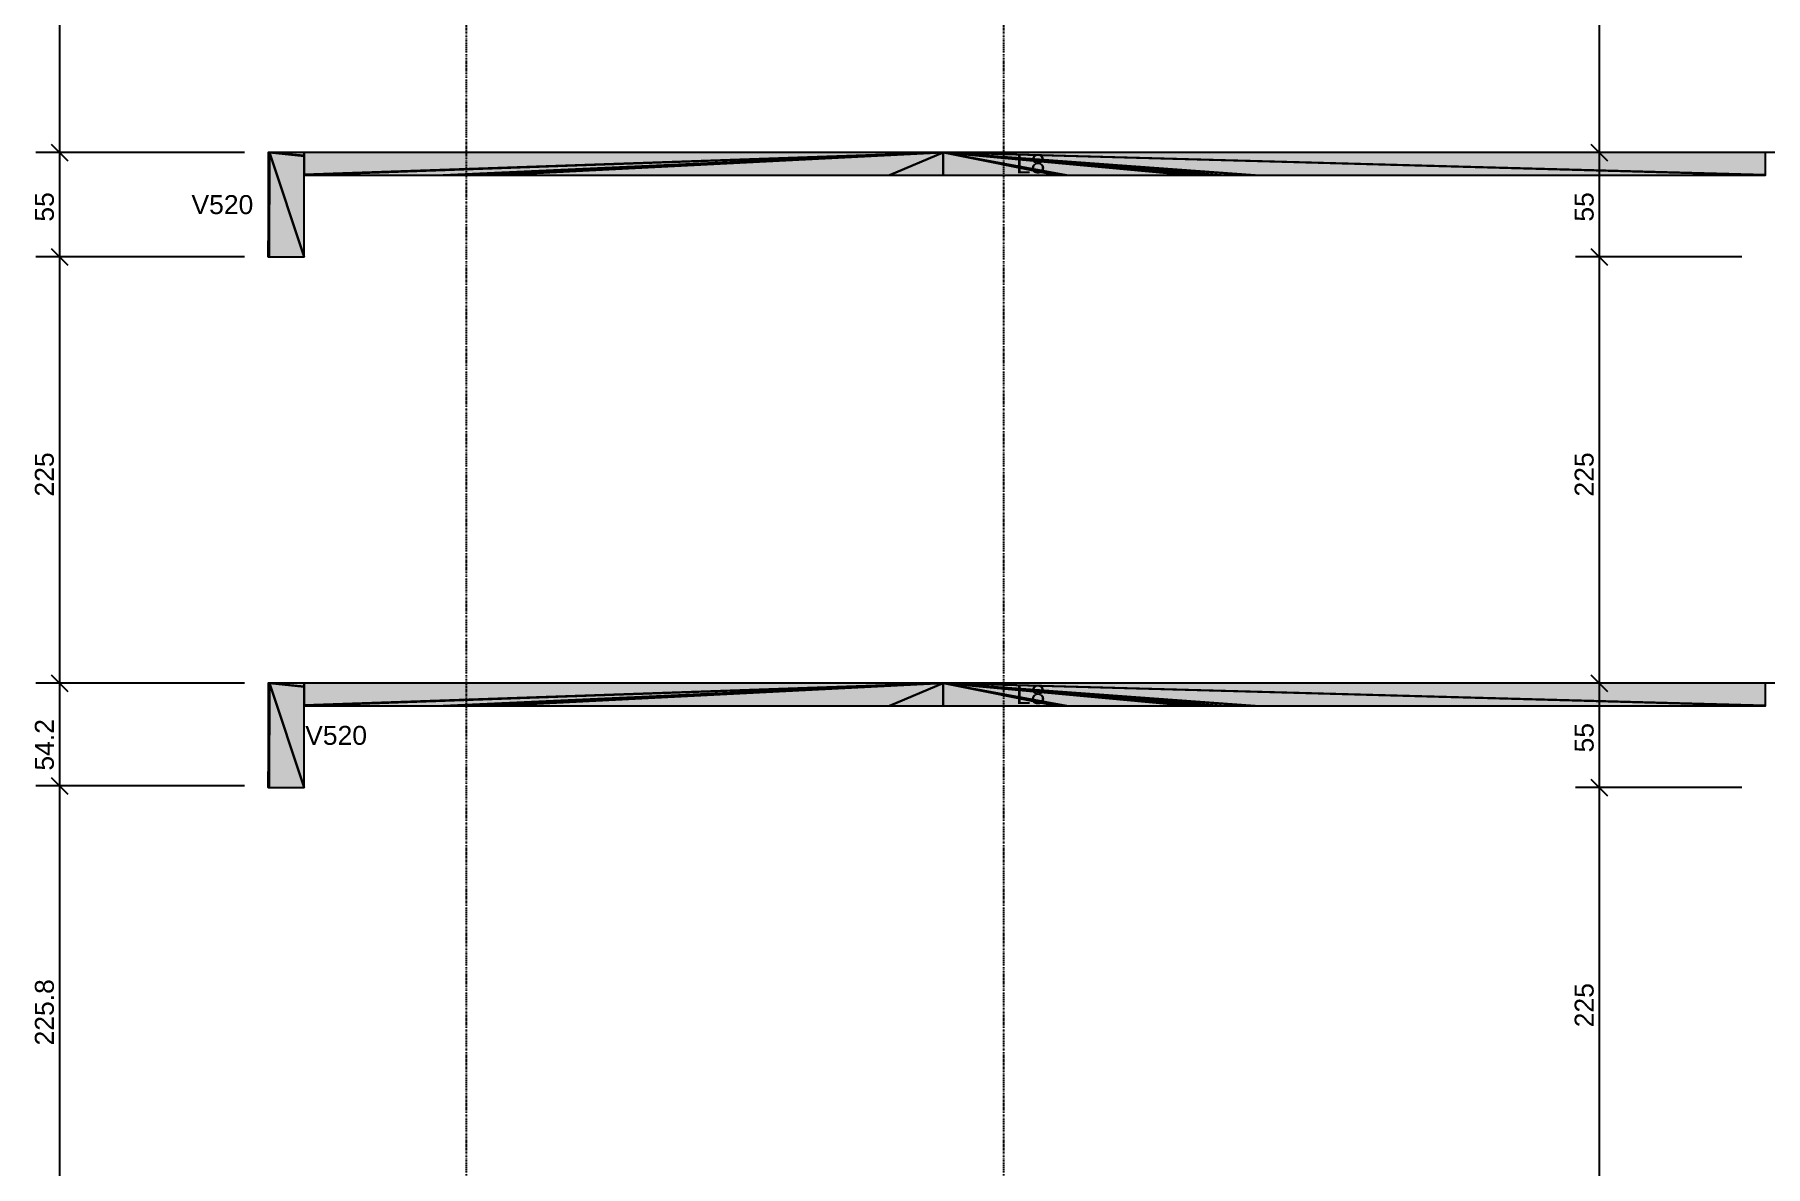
# Model space of a CAD drawing. Extents: x 37185 to 43130, y -8131 to -3926.
# Drawn here: x 38701 to 39310, y -6426 to -6028 of the extents above; entities that cross this region are included whole.
import ezdxf

# ---------------------------------------------------------------- set-up
doc = ezdxf.new("R2010")
doc.units = 0
doc.header["$MEASUREMENT"] = 0
doc.linetypes.add('ESTILO_TQS_0004', pattern=[1.12, 0.5, -0.2, 0.01, -0.2, 0.01, -0.2])
for name, color, linetype in [('52', 3, 'CONTINUOUS'), ('70', 160, 'CONTINUOUS'), ('74', 2, 'CONTINUOUS'), ('75', 9, 'CONTINUOUS'), ('96', 252, 'CONTINUOUS')]:
    doc.layers.add(name, color=color, linetype=linetype)
doc.styles.add('TQS_ARIAL', font='arial.ttf')

msp = doc.modelspace()

# ---------------------------------------------------------------- linework, layer by layer
at = {"layer": '52', "linetype": 'Continuous'}
for points in [[(40112.65, -6069.84), (40100.43, -6069.84), (40099.99, -6069.84), (39921.18, -6069.84), (39585.99, -6069.84), (39573.32, -6069.84), (39479.65, -6069.84), (39474.99, -6069.84), (39470.32, -6069.84), (39322.65, -6069.84), (39309.99, -6069.84), (39020.76, -6069.84), (38795.99, -6069.84), (38783.77, -6069.84), (38783.32, -6069.84)], [(38783.32, -6069.84), (38783.32, -6105.21), (38783.32, -6105.4), (38783.32, -6106.5)], [(38795.99, -6106.5), (38795.99, -6077.84)], [(38795.99, -6077.84), (38844.86, -6077.84), (38845.13, -6077.84), (38851.71, -6077.84), (38863.93, -6077.84), (38864, -6077.84), (39001.87, -6077.84), (39020.76, -6077.84), (39060.45, -6077.84), (39063.3, -6077.84), (39063.69, -6077.84), (39064.16, -6077.84), (39064.22, -6077.84), (39107.02, -6077.84), (39113.43, -6077.84), (39117.87, -6077.84), (39118.51, -6077.84), (39129.03, -6077.84), (39130.47, -6077.84), (39309.99, -6077.84)], [(38783.32, -6106.5), (38783.7, -6106.5), (38795.92, -6106.5), (38795.99, -6106.5)], [(40112.65, -6256.5), (40100.43, -6256.5), (40099.99, -6256.5), (39921.18, -6256.5), (39585.99, -6256.5), (39573.32, -6256.5), (39479.65, -6256.5), (39474.99, -6256.5), (39470.32, -6256.5), (39322.65, -6256.5), (39309.99, -6256.5), (39020.76, -6256.5), (38795.99, -6256.5), (38783.77, -6256.5), (38783.32, -6256.5)], [(38783.32, -6256.5), (38783.32, -6291.87), (38783.32, -6292.07), (38783.32, -6293.17)], [(38795.99, -6293.17), (38795.99, -6264.5)], [(38795.99, -6264.5), (38844.86, -6264.5), (38845.13, -6264.5), (38851.71, -6264.5), (38863.93, -6264.5), (38864, -6264.5), (39001.87, -6264.5), (39020.76, -6264.5), (39060.45, -6264.5), (39063.3, -6264.5), (39063.69, -6264.5), (39064.16, -6264.5), (39064.22, -6264.5), (39107.02, -6264.5), (39113.43, -6264.5), (39117.87, -6264.5), (39118.51, -6264.5), (39129.03, -6264.5), (39130.47, -6264.5), (39309.99, -6264.5)], [(38783.32, -6293.17), (38783.7, -6293.17), (38795.92, -6293.17), (38795.99, -6293.17)]]:
    msp.add_lwpolyline(points, dxfattribs=at)
at = {"layer": '70', "linetype": 'ESTILO_TQS_0004'}
for p, q in [((38852.99, -4463.57), (38852.99, -7787.17)), ((39041.99, -4463.57), (39041.99, -7787.17))]:
    msp.add_line(p, q, dxfattribs=at)
at = {"layer": '75', "linetype": 'Continuous'}
for p, q in [((38709.91, -5911.5), (38709.91, -6078.17)), ((39251.53, -5911.5), (39251.53, -6078.17)), ((38709.91, -6061.5), (38709.91, -6114.84)), ((39251.53, -6061.5), (39251.53, -6114.84)), ((38706.97, -6066.89), (38712.86, -6072.78)), ((38706.97, -6066.89), (38712.86, -6072.78)), ((39248.58, -6066.89), (39254.47, -6072.78)), ((39248.58, -6066.89), (39254.47, -6072.78)), ((38774.99, -6069.84), (38701.58, -6069.84)), ((38774.99, -6069.84), (38701.58, -6069.84)), ((38783.32, -6069.84), (38783.32, -6069.84)), ((38783.32, -6069.84), (38783.32, -6069.84)), ((39253.75, -6069.84), (39243.19, -6069.84)), ((39253.75, -6069.84), (39243.19, -6069.84)), ((39262.08, -6069.84), (39262.08, -6069.84)), ((39262.08, -6069.84), (39262.08, -6069.84)), ((38709.91, -6098.17), (38709.91, -6264.84)), ((39251.53, -6098.17), (39251.53, -6264.84)), ((38706.97, -6103.56), (38712.86, -6109.45)), ((38706.97, -6103.56), (38712.86, -6109.45)), ((39248.58, -6103.56), (39254.47, -6109.45)), ((39248.58, -6103.56), (39254.47, -6109.45)), ((38774.99, -6106.5), (38701.58, -6106.5)), ((38774.99, -6106.5), (38701.58, -6106.5)), ((38783.32, -6106.5), (38783.32, -6106.5)), ((38783.32, -6106.5), (38783.32, -6106.5)), ((39301.65, -6106.5), (39243.19, -6106.5)), ((39301.65, -6106.5), (39243.19, -6106.5)), ((38709.91, -6248.17), (38709.91, -6300.95)), ((39251.53, -6248.17), (39251.53, -6301.5)), ((38774.99, -6256.5), (38701.58, -6256.5)), ((38774.99, -6256.5), (38701.58, -6256.5)), ((38706.97, -6253.56), (38712.86, -6259.45)), ((38706.97, -6253.56), (38712.86, -6259.45)), ((38783.32, -6256.5), (38783.32, -6256.5)), ((38783.32, -6256.5), (38783.32, -6256.5)), ((39261.8, -6256.5), (39243.19, -6256.5)), ((39261.8, -6256.5), (39243.19, -6256.5)), ((39248.58, -6253.56), (39254.47, -6259.45)), ((39248.58, -6253.56), (39254.47, -6259.45)), ((39270.13, -6256.5), (39270.13, -6256.5)), ((39270.13, -6256.5), (39270.13, -6256.5)), ((38709.91, -6284.29), (38709.91, -6451.5)), ((39251.53, -6284.84), (39251.53, -6451.5)), ((38774.99, -6292.62), (38701.58, -6292.62)), ((38774.99, -6292.62), (38701.58, -6292.62)), ((38706.97, -6289.67), (38712.86, -6295.57)), ((38706.97, -6289.67), (38712.86, -6295.57)), ((38783.32, -6292.62), (38783.32, -6292.62)), ((38783.32, -6292.62), (38783.32, -6292.62)), ((39301.65, -6293.17), (39243.19, -6293.17)), ((39301.65, -6293.17), (39243.19, -6293.17)), ((39248.58, -6290.22), (39254.47, -6296.12)), ((39248.58, -6290.22), (39254.47, -6296.12))]:
    msp.add_line(p, q, dxfattribs=at)
at = {"layer": '96', "linetype": 'Continuous'}
for points in [[(38783.77, -6069.84), (38783.32, -6069.84), (38783.32, -6105.21), (38783.77, -6069.84)], [(38783.77, -6069.84), (38783.32, -6105.21), (38783.32, -6105.4), (38783.77, -6069.84)], [(38783.77, -6069.84), (38783.32, -6105.4), (38783.32, -6106.5), (38783.77, -6069.84)], [(38783.77, -6069.84), (38783.32, -6106.5), (38783.7, -6106.5), (38783.77, -6069.84)], [(38783.77, -6069.84), (38783.7, -6106.5), (38795.92, -6106.5), (38783.77, -6069.84)], [(38783.77, -6069.84), (38795.92, -6106.5), (38795.99, -6106.5), (38783.77, -6069.84)], [(38783.77, -6069.84), (38795.99, -6106.5), (38795.99, -6071.13), (38783.77, -6069.84)], [(38783.77, -6069.84), (38795.99, -6071.13), (38795.99, -6070.94), (38783.77, -6069.84)], [(38783.77, -6069.84), (38795.99, -6070.94), (38795.99, -6069.84), (38783.77, -6069.84)], [(39020.76, -6069.84), (38795.99, -6069.84), (38795.99, -6077.55), (39020.76, -6069.84)], [(39020.76, -6069.84), (38795.99, -6077.55), (38795.99, -6077.6), (39020.76, -6069.84)], [(39020.76, -6069.84), (38795.99, -6077.6), (38795.99, -6077.84), (39020.76, -6069.84)], [(39020.76, -6069.84), (38795.99, -6077.84), (38844.86, -6077.84), (39020.76, -6069.84)], [(39020.76, -6069.84), (38844.86, -6077.84), (38845.13, -6077.84), (39020.76, -6069.84)], [(39020.76, -6069.84), (38845.13, -6077.84), (38851.71, -6077.84), (39020.76, -6069.84)], [(39020.76, -6069.84), (38851.71, -6077.84), (38863.93, -6077.84), (39020.76, -6069.84)], [(39020.76, -6069.84), (38863.93, -6077.84), (38864, -6077.84), (39020.76, -6069.84)], [(39020.76, -6069.84), (38864, -6077.84), (39001.87, -6077.84), (39020.76, -6069.84)], [(39020.76, -6069.84), (39001.87, -6077.84), (39020.76, -6077.84), (39020.76, -6069.84)], [(39020.76, -6069.84), (39020.76, -6077.84), (39060.45, -6077.84), (39020.76, -6069.84)], [(39020.76, -6069.84), (39060.45, -6077.84), (39063.3, -6077.84), (39020.76, -6069.84)], [(39020.76, -6069.84), (39063.3, -6077.84), (39063.69, -6077.84), (39020.76, -6069.84)], [(39020.76, -6069.84), (39063.69, -6077.84), (39064.16, -6077.84), (39020.76, -6069.84)], [(39020.76, -6069.84), (39064.16, -6077.84), (39064.22, -6077.84), (39020.76, -6069.84)], [(39020.76, -6069.84), (39064.22, -6077.84), (39107.02, -6077.84), (39020.76, -6069.84)], [(39020.76, -6069.84), (39107.02, -6077.84), (39113.43, -6077.84), (39020.76, -6069.84)], [(39020.76, -6069.84), (39113.43, -6077.84), (39117.87, -6077.84), (39020.76, -6069.84)], [(39020.76, -6069.84), (39117.87, -6077.84), (39118.51, -6077.84), (39020.76, -6069.84)], [(39020.76, -6069.84), (39118.51, -6077.84), (39129.03, -6077.84), (39020.76, -6069.84)], [(39020.76, -6069.84), (39129.03, -6077.84), (39130.47, -6077.84), (39020.76, -6069.84)], [(39020.76, -6069.84), (39130.47, -6077.84), (39309.99, -6077.84), (39020.76, -6069.84)], [(39020.76, -6069.84), (39309.99, -6077.84), (39309.99, -6077.65), (39020.76, -6069.84)], [(39020.76, -6069.84), (39309.99, -6077.65), (39309.99, -6069.84), (39020.76, -6069.84)], [(38783.77, -6256.5), (38783.32, -6256.5), (38783.32, -6291.87), (38783.77, -6256.5)], [(38783.77, -6256.5), (38783.32, -6291.87), (38783.32, -6292.07), (38783.77, -6256.5)], [(38783.77, -6256.5), (38783.32, -6292.07), (38783.32, -6293.17), (38783.77, -6256.5)], [(38783.77, -6256.5), (38783.32, -6293.17), (38783.7, -6293.17), (38783.77, -6256.5)], [(38783.77, -6256.5), (38783.7, -6293.17), (38795.92, -6293.17), (38783.77, -6256.5)], [(38783.77, -6256.5), (38795.92, -6293.17), (38795.99, -6293.17), (38783.77, -6256.5)], [(38783.77, -6256.5), (38795.99, -6293.17), (38795.99, -6257.8), (38783.77, -6256.5)], [(38783.77, -6256.5), (38795.99, -6257.8), (38795.99, -6257.6), (38783.77, -6256.5)], [(38783.77, -6256.5), (38795.99, -6257.6), (38795.99, -6256.5), (38783.77, -6256.5)], [(39020.76, -6256.5), (38795.99, -6256.5), (38795.99, -6264.22), (39020.76, -6256.5)], [(39020.76, -6256.5), (38795.99, -6264.22), (38795.99, -6264.26), (39020.76, -6256.5)], [(39020.76, -6256.5), (38795.99, -6264.26), (38795.99, -6264.5), (39020.76, -6256.5)], [(39020.76, -6256.5), (38795.99, -6264.5), (38844.86, -6264.5), (39020.76, -6256.5)], [(39020.76, -6256.5), (38844.86, -6264.5), (38845.13, -6264.5), (39020.76, -6256.5)], [(39020.76, -6256.5), (38845.13, -6264.5), (38851.71, -6264.5), (39020.76, -6256.5)], [(39020.76, -6256.5), (38851.71, -6264.5), (38863.93, -6264.5), (39020.76, -6256.5)], [(39020.76, -6256.5), (38863.93, -6264.5), (38864, -6264.5), (39020.76, -6256.5)], [(39020.76, -6256.5), (38864, -6264.5), (39001.87, -6264.5), (39020.76, -6256.5)], [(39020.76, -6256.5), (39001.87, -6264.5), (39020.76, -6264.5), (39020.76, -6256.5)], [(39020.76, -6256.5), (39020.76, -6264.5), (39060.45, -6264.5), (39020.76, -6256.5)], [(39020.76, -6256.5), (39060.45, -6264.5), (39063.3, -6264.5), (39020.76, -6256.5)], [(39020.76, -6256.5), (39063.3, -6264.5), (39063.69, -6264.5), (39020.76, -6256.5)], [(39020.76, -6256.5), (39063.69, -6264.5), (39064.16, -6264.5), (39020.76, -6256.5)], [(39020.76, -6256.5), (39064.16, -6264.5), (39064.22, -6264.5), (39020.76, -6256.5)], [(39020.76, -6256.5), (39064.22, -6264.5), (39107.02, -6264.5), (39020.76, -6256.5)], [(39020.76, -6256.5), (39107.02, -6264.5), (39113.43, -6264.5), (39020.76, -6256.5)], [(39020.76, -6256.5), (39113.43, -6264.5), (39117.87, -6264.5), (39020.76, -6256.5)], [(39020.76, -6256.5), (39117.87, -6264.5), (39118.51, -6264.5), (39020.76, -6256.5)], [(39020.76, -6256.5), (39118.51, -6264.5), (39129.03, -6264.5), (39020.76, -6256.5)], [(39020.76, -6256.5), (39129.03, -6264.5), (39130.47, -6264.5), (39020.76, -6256.5)], [(39020.76, -6256.5), (39130.47, -6264.5), (39309.99, -6264.5), (39020.76, -6256.5)], [(39020.76, -6256.5), (39309.99, -6264.5), (39309.99, -6264.31), (39020.76, -6256.5)], [(39020.76, -6256.5), (39309.99, -6264.31), (39309.99, -6256.5), (39020.76, -6256.5)]]:
    msp.add_lwpolyline(points, dxfattribs=at)
for points in [[(38783.77, -6069.84), (38783.32, -6069.84), (38783.32, -6105.21)], [(38783.77, -6069.84), (38783.32, -6105.21), (38783.77, -6069.84)], [(38783.77, -6069.84), (38783.32, -6105.21), (38783.32, -6105.4)], [(38783.77, -6069.84), (38783.32, -6105.4), (38783.77, -6069.84)], [(38783.77, -6069.84), (38783.32, -6105.4), (38783.32, -6106.5)], [(38783.77, -6069.84), (38783.32, -6106.5), (38783.77, -6069.84)], [(38783.77, -6069.84), (38783.32, -6106.5), (38783.7, -6106.5)], [(38783.77, -6069.84), (38783.7, -6106.5), (38783.77, -6069.84)], [(38783.77, -6069.84), (38783.7, -6106.5), (38795.92, -6106.5)], [(38783.77, -6069.84), (38795.92, -6106.5), (38783.77, -6069.84)], [(38783.77, -6069.84), (38795.92, -6106.5), (38795.99, -6106.5)], [(38783.77, -6069.84), (38795.99, -6106.5), (38783.77, -6069.84)], [(38783.77, -6069.84), (38795.99, -6106.5), (38795.99, -6071.13)], [(38783.77, -6069.84), (38795.99, -6071.13), (38783.77, -6069.84)], [(38783.77, -6069.84), (38795.99, -6071.13), (38795.99, -6070.94)], [(38783.77, -6069.84), (38795.99, -6070.94), (38783.77, -6069.84)], [(38783.77, -6069.84), (38795.99, -6070.94), (38795.99, -6069.84)], [(38783.77, -6069.84), (38795.99, -6069.84), (38783.77, -6069.84)], [(39020.76, -6069.84), (38795.99, -6069.84), (38795.99, -6077.55)], [(39020.76, -6069.84), (38795.99, -6077.55), (39020.76, -6069.84)], [(39020.76, -6069.84), (38795.99, -6077.55), (38795.99, -6077.55)], [(39020.76, -6069.84), (38795.99, -6077.55), (39020.76, -6069.84)], [(39020.76, -6069.84), (38795.99, -6077.6), (38795.99, -6077.84)], [(39020.76, -6069.84), (38795.99, -6077.84), (39020.76, -6069.84)], [(39020.76, -6069.84), (38795.99, -6077.84), (38844.86, -6077.84)], [(39020.76, -6069.84), (38844.86, -6077.84), (39020.76, -6069.84)], [(39020.76, -6069.84), (38844.86, -6077.84), (38845.13, -6077.84)], [(39020.76, -6069.84), (38845.13, -6077.84), (39020.76, -6069.84)], [(39020.76, -6069.84), (38845.13, -6077.84), (38851.71, -6077.84)], [(39020.76, -6069.84), (38851.71, -6077.84), (39020.76, -6069.84)], [(39020.76, -6069.84), (38851.71, -6077.84), (38863.93, -6077.84)], [(39020.76, -6069.84), (38863.93, -6077.84), (39020.76, -6069.84)], [(39020.76, -6069.84), (38863.93, -6077.84), (38864, -6077.84)], [(39020.76, -6069.84), (38864, -6077.84), (39020.76, -6069.84)], [(39020.76, -6069.84), (38864, -6077.84), (39001.87, -6077.84)], [(39020.76, -6069.84), (39001.87, -6077.84), (39020.76, -6069.84)], [(39020.76, -6069.84), (39001.87, -6077.84), (39020.76, -6077.84)], [(39020.76, -6069.84), (39020.76, -6077.84), (39020.76, -6069.84)], [(39020.76, -6069.84), (39020.76, -6077.84), (39060.45, -6077.84)], [(39020.76, -6069.84), (39060.45, -6077.84), (39020.76, -6069.84)], [(39020.76, -6069.84), (39060.45, -6077.84), (39063.3, -6077.84)], [(39020.76, -6069.84), (39063.3, -6077.84), (39020.76, -6069.84)], [(39020.76, -6069.84), (39063.3, -6077.84), (39063.69, -6077.84)], [(39020.76, -6069.84), (39063.69, -6077.84), (39020.76, -6069.84)], [(39020.76, -6069.84), (39063.69, -6077.84), (39064.16, -6077.84)], [(39020.76, -6069.84), (39064.16, -6077.84), (39020.76, -6069.84)], [(39020.76, -6069.84), (39064.16, -6077.84), (39064.22, -6077.84)], [(39020.76, -6069.84), (39064.22, -6077.84), (39020.76, -6069.84)], [(39020.76, -6069.84), (39064.22, -6077.84), (39107.02, -6077.84)], [(39020.76, -6069.84), (39107.02, -6077.84), (39020.76, -6069.84)], [(39020.76, -6069.84), (39107.02, -6077.84), (39113.43, -6077.84)], [(39020.76, -6069.84), (39113.43, -6077.84), (39020.76, -6069.84)], [(39020.76, -6069.84), (39113.43, -6077.84), (39117.87, -6077.84)], [(39020.76, -6069.84), (39117.87, -6077.84), (39020.76, -6069.84)], [(39020.76, -6069.84), (39117.87, -6077.84), (39118.51, -6077.84)], [(39020.76, -6069.84), (39118.51, -6077.84), (39020.76, -6069.84)], [(39020.76, -6069.84), (39118.51, -6077.84), (39129.03, -6077.84)], [(39020.76, -6069.84), (39129.03, -6077.84), (39020.76, -6069.84)], [(39020.76, -6069.84), (39129.03, -6077.84), (39130.47, -6077.84)], [(39020.76, -6069.84), (39130.47, -6077.84), (39020.76, -6069.84)], [(39020.76, -6069.84), (39130.47, -6077.84), (39309.99, -6077.84)], [(39020.76, -6069.84), (39309.99, -6077.84), (39020.76, -6069.84)], [(39020.76, -6069.84), (39309.99, -6077.84), (39309.99, -6077.65)], [(39020.76, -6069.84), (39309.99, -6077.65), (39020.76, -6069.84)], [(39020.76, -6069.84), (39309.99, -6077.65), (39309.99, -6069.84)], [(39020.76, -6069.84), (39309.99, -6069.84), (39020.76, -6069.84)], [(38783.77, -6256.5), (38783.32, -6256.5), (38783.32, -6291.87)], [(38783.77, -6256.5), (38783.32, -6291.87), (38783.77, -6256.5)], [(38783.77, -6256.5), (38783.32, -6291.87), (38783.32, -6292.07)], [(38783.77, -6256.5), (38783.32, -6292.07), (38783.77, -6256.5)], [(38783.77, -6256.5), (38783.32, -6292.07), (38783.32, -6293.17)], [(38783.77, -6256.5), (38783.32, -6293.17), (38783.77, -6256.5)], [(38783.77, -6256.5), (38783.32, -6293.17), (38783.7, -6293.17)], [(38783.77, -6256.5), (38783.7, -6293.17), (38783.77, -6256.5)], [(38783.77, -6256.5), (38783.7, -6293.17), (38795.92, -6293.17)], [(38783.77, -6256.5), (38795.92, -6293.17), (38783.77, -6256.5)], [(38783.77, -6256.5), (38795.92, -6293.17), (38795.99, -6293.17)], [(38783.77, -6256.5), (38795.99, -6293.17), (38783.77, -6256.5)], [(38783.77, -6256.5), (38795.99, -6293.17), (38795.99, -6257.8)], [(38783.77, -6256.5), (38795.99, -6257.8), (38783.77, -6256.5)], [(38783.77, -6256.5), (38795.99, -6257.8), (38795.99, -6257.6)], [(38783.77, -6256.5), (38795.99, -6257.6), (38783.77, -6256.5)], [(38783.77, -6256.5), (38795.99, -6257.6), (38795.99, -6256.5)], [(38783.77, -6256.5), (38795.99, -6256.5), (38783.77, -6256.5)], [(39020.76, -6256.5), (38795.99, -6256.5), (38795.99, -6264.22)], [(39020.76, -6256.5), (38795.99, -6264.22), (39020.76, -6256.5)], [(39020.76, -6256.5), (38795.99, -6264.22), (38795.99, -6264.22)], [(39020.76, -6256.5), (38795.99, -6264.22), (39020.76, -6256.5)], [(39020.76, -6256.5), (38795.99, -6264.26), (38795.99, -6264.5)], [(39020.76, -6256.5), (38795.99, -6264.5), (39020.76, -6256.5)], [(39020.76, -6256.5), (38795.99, -6264.5), (38844.86, -6264.5)], [(39020.76, -6256.5), (38844.86, -6264.5), (39020.76, -6256.5)], [(39020.76, -6256.5), (38844.86, -6264.5), (38845.13, -6264.5)], [(39020.76, -6256.5), (38845.13, -6264.5), (39020.76, -6256.5)], [(39020.76, -6256.5), (38845.13, -6264.5), (38851.71, -6264.5)], [(39020.76, -6256.5), (38851.71, -6264.5), (39020.76, -6256.5)], [(39020.76, -6256.5), (38851.71, -6264.5), (38863.93, -6264.5)], [(39020.76, -6256.5), (38863.93, -6264.5), (39020.76, -6256.5)], [(39020.76, -6256.5), (38863.93, -6264.5), (38864, -6264.5)], [(39020.76, -6256.5), (38864, -6264.5), (39020.76, -6256.5)], [(39020.76, -6256.5), (38864, -6264.5), (39001.87, -6264.5)], [(39020.76, -6256.5), (39001.87, -6264.5), (39020.76, -6256.5)], [(39020.76, -6256.5), (39001.87, -6264.5), (39020.76, -6264.5)], [(39020.76, -6256.5), (39020.76, -6264.5), (39020.76, -6256.5)], [(39020.76, -6256.5), (39020.76, -6264.5), (39060.45, -6264.5)], [(39020.76, -6256.5), (39060.45, -6264.5), (39020.76, -6256.5)], [(39020.76, -6256.5), (39060.45, -6264.5), (39063.3, -6264.5)], [(39020.76, -6256.5), (39063.3, -6264.5), (39020.76, -6256.5)], [(39020.76, -6256.5), (39063.3, -6264.5), (39063.69, -6264.5)], [(39020.76, -6256.5), (39063.69, -6264.5), (39020.76, -6256.5)], [(39020.76, -6256.5), (39063.69, -6264.5), (39064.16, -6264.5)], [(39020.76, -6256.5), (39064.16, -6264.5), (39020.76, -6256.5)], [(39020.76, -6256.5), (39064.16, -6264.5), (39064.22, -6264.5)], [(39020.76, -6256.5), (39064.22, -6264.5), (39020.76, -6256.5)], [(39020.76, -6256.5), (39064.22, -6264.5), (39107.02, -6264.5)], [(39020.76, -6256.5), (39107.02, -6264.5), (39020.76, -6256.5)], [(39020.76, -6256.5), (39107.02, -6264.5), (39113.43, -6264.5)], [(39020.76, -6256.5), (39113.43, -6264.5), (39020.76, -6256.5)], [(39020.76, -6256.5), (39113.43, -6264.5), (39117.87, -6264.5)], [(39020.76, -6256.5), (39117.87, -6264.5), (39020.76, -6256.5)], [(39020.76, -6256.5), (39117.87, -6264.5), (39118.51, -6264.5)], [(39020.76, -6256.5), (39118.51, -6264.5), (39020.76, -6256.5)], [(39020.76, -6256.5), (39118.51, -6264.5), (39129.03, -6264.5)], [(39020.76, -6256.5), (39129.03, -6264.5), (39020.76, -6256.5)], [(39020.76, -6256.5), (39129.03, -6264.5), (39130.47, -6264.5)], [(39020.76, -6256.5), (39130.47, -6264.5), (39020.76, -6256.5)], [(39020.76, -6256.5), (39130.47, -6264.5), (39309.99, -6264.5)], [(39020.76, -6256.5), (39309.99, -6264.5), (39020.76, -6256.5)], [(39020.76, -6256.5), (39309.99, -6264.5), (39309.99, -6264.31)], [(39020.76, -6256.5), (39309.99, -6264.31), (39020.76, -6256.5)], [(39020.76, -6256.5), (39309.99, -6264.31), (39309.99, -6256.5)], [(39020.76, -6256.5), (39309.99, -6256.5), (39020.76, -6256.5)]]:
    msp.add_solid(points, dxfattribs=at)

# ---------------------------------------------------------------- texts
at = {"layer": '74', "linetype": 'Continuous', "style": 'TQS_ARIAL'}
for s, p in [('L8', (39046.32, -6077.17)), ('V520', (38756.32, -6091.5)), ('L8', (39046.32, -6263.84)), ('V520', (38796.32, -6278.17))]:
    msp.add_text(s, height=6.667, dxfattribs=at).set_placement(p)
at = {"layer": '75', "linetype": 'Continuous', "style": 'TQS_ARIAL'}
for s, p in [('55', (38707.91, -6094.17)), ('55', (39249.53, -6094.17)), ('225', (38707.91, -6190.84)), ('225', (39249.53, -6190.84)), ('54.2', (38707.91, -6287.23)), ('55', (39249.53, -6280.84)), ('225.8', (38707.91, -6383.89)), ('225', (39249.53, -6377.5))]:
    msp.add_text(s, height=6.667, rotation=90, dxfattribs=at).set_placement(p)

doc.saveas('drawing.dxf')
